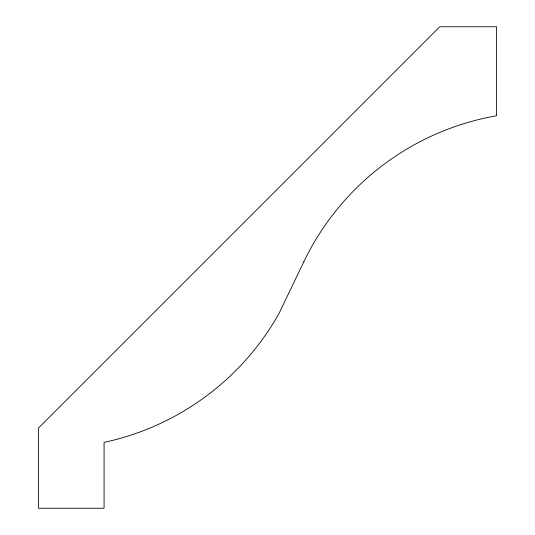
<?xml version="1.0" encoding="UTF-8"?>
<svg xmlns="http://www.w3.org/2000/svg" width="535" height="535" viewBox="0 0 535 535"><rect width="100%" height="100%" fill="white"/><g stroke="black" fill="none" stroke-linecap="round" stroke-linejoin="round"><path stroke-width="0.8" d="M303.887 261.675L278.936 313.624A264.404 264.404 0 0 1 104.071 442.378L104.071 508.25L38.44 508.25L38.44 428.047L439.737 26.75L496.56 26.75L496.56 115.761A264.297 264.297 0 0 0 303.887 261.675"/></g></svg>
